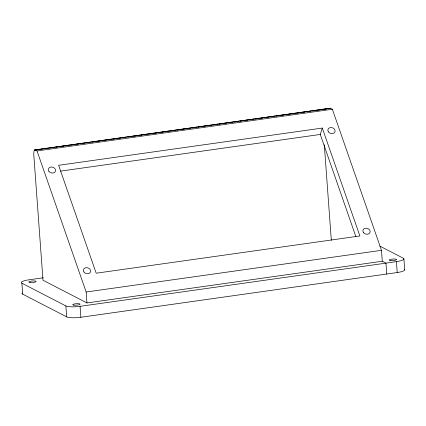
<?xml version="1.0" encoding="UTF-8"?>
<svg xmlns="http://www.w3.org/2000/svg" width="426" height="426" viewBox="0 0 426 426"><rect width="100%" height="100%" fill="white"/><g stroke="black" fill="none" stroke-linecap="round" stroke-linejoin="round"><path stroke-width="0.64" d="M355.896 236.718L320.283 134.451L322.306 128.061L58.618 165.288L96.201 273.204L359.89 235.972L322.306 128.061M382.287 261.25L381.483 250.318L332.355 109.248L330.288 108.225L34.73 149.941L34.016 150.932L33.723 153.813L42.994 280.244L86.952 302.945L382.287 261.25L385.951 263.14L396.414 261.607A11.193 2.268 -4.2 0 0 403.3 258.225L379.854 246.116M22.285 293.008A11.193 2.268 -4.2 0 0 22.7 294.153L66.664 316.859A11.193 2.268 -4.2 0 0 80.871 317.263L397.218 272.539A11.193 2.268 -4.2 0 0 404.487 269.418M34.522 150.053L330.288 108.225M34.33 150.261L36.301 149.979M38.276 149.702L39.591 149.515M40.907 149.329L42.222 149.143M44.197 148.866L45.513 148.679M46.828 148.493L48.143 148.307M50.114 148.03L51.429 147.843M56.035 147.194L57.35 147.007M59.326 146.73L60.641 146.544M61.956 146.358L63.927 146.081M65.242 145.894L66.557 145.708M67.878 145.522L69.848 145.245M71.163 145.058L72.479 144.872M74.454 144.595L75.769 144.409M77.085 144.222L78.4 144.036M80.37 143.759L81.686 143.573M83.006 143.386L84.321 143.2M86.292 142.923L87.607 142.737M92.213 142.087L93.528 141.901M95.499 141.624L96.814 141.437M98.129 141.251L100.105 140.974M101.42 140.788L102.735 140.601M104.711 140.324L106.026 140.138M107.341 139.952L108.657 139.765M110.627 139.488L111.942 139.302M113.257 139.116L114.578 138.929M116.548 138.652L117.864 138.466M119.179 138.28L120.494 138.093M122.47 137.816L123.785 137.63M128.386 136.98L129.706 136.794M131.677 136.512L132.992 136.331M134.307 136.144L136.283 135.862M137.598 135.676L138.913 135.495M140.884 135.212L142.199 135.026M143.514 134.84L144.835 134.659M146.805 134.376L148.12 134.19M149.435 134.009L150.751 133.823M152.726 133.54L154.042 133.354M155.357 133.173L156.672 132.987M158.642 132.704L159.963 132.518M161.933 132.241L163.249 132.055M164.564 131.868L165.879 131.687M167.855 131.405L169.17 131.219M170.485 131.032L172.455 130.755M173.771 130.569L175.091 130.383M177.062 130.106L178.377 129.919M179.692 129.733L181.007 129.547M182.983 129.27L184.298 129.083M185.614 128.897L186.929 128.711M188.899 128.434L190.22 128.247M192.19 127.97L193.505 127.784M194.82 127.598L196.136 127.411M198.111 127.134L199.427 126.948M200.742 126.762L202.057 126.575M204.027 126.298L205.348 126.112M206.663 125.926L208.633 125.649M209.949 125.462L211.264 125.276M213.24 124.999L214.555 124.813M215.87 124.626L217.185 124.44M219.156 124.163L220.476 123.977M221.792 123.79L223.762 123.513M225.077 123.327L226.392 123.141M228.368 122.864L229.683 122.677M230.999 122.491L232.314 122.305M234.284 122.028L235.599 121.841M236.92 121.655L238.235 121.469M240.205 121.192L241.521 121.005M243.496 120.723L244.812 120.542M246.127 120.356L247.442 120.169M249.412 119.892L250.728 119.706M252.048 119.52L253.363 119.333M255.334 119.056L256.649 118.87M257.964 118.684L259.94 118.401M261.255 118.22L262.57 118.034M264.541 117.752L265.856 117.571M267.177 117.384L268.492 117.198M270.462 116.916L271.777 116.735M273.093 116.548L274.408 116.362M276.383 116.08L277.699 115.899M279.669 115.616L280.984 115.43M282.305 115.244L283.62 115.063M285.59 114.78L286.906 114.594M288.221 114.413L290.197 114.131M291.512 113.944L292.827 113.758M294.142 113.577L296.113 113.295M297.433 113.108L298.748 112.922M300.719 112.645L302.034 112.459M303.349 112.272L304.665 112.091M306.64 111.809L307.955 111.623M309.271 111.436L310.586 111.255M312.562 110.973L313.877 110.787M315.847 110.51L317.162 110.323M318.478 110.137L320.453 109.86M321.768 109.674L323.084 109.487M324.399 109.301L326.369 109.024M327.69 108.838L329.005 108.651M34.73 149.941L37.025 150.948L332.355 109.248M60.54 171.124L320.283 134.451M43.255 277.795L28.782 279.839A11.193 2.268 -4.2 0 0 21.896 283.221L22.7 294.153M37.025 150.948L86.153 292.012L381.483 250.318M21.896 283.221L65.86 305.927A11.193 2.268 -4.2 0 0 80.072 306.326L385.951 263.14L386.749 274.072M403.885 258.768L404.689 269.701M396.414 261.607L397.218 272.539M324.303 144.765L331.316 240.259M86.153 292.012L86.952 302.945M80.072 306.326L80.871 317.263M65.86 305.927L66.664 316.859M30.038 282.47A3.696 0.751 -4.2 0 0 36.066 281.618A3.696 0.751 -4.2 0 0 31.236 281.107A3.696 0.751 -4.2 0 0 30.038 282.47M73.996 305.176A3.696 0.751 -4.2 0 0 80.024 304.324A3.696 0.751 -4.2 0 0 75.2 303.813A3.696 0.751 -4.2 0 0 73.996 305.176M390.498 260.536A3.696 0.751 -4.2 0 0 396.526 259.684A3.696 0.751 -4.2 0 0 391.696 259.173A3.696 0.751 -4.2 0 0 390.498 260.536M83.933 271.942A3.696 2.961 17.6 0 0 90.221 272.459A3.696 2.961 17.6 0 0 86.92 267.672A3.696 2.961 17.6 0 0 83.933 271.942M363.442 232.474A3.696 2.961 17.6 0 0 369.731 232.995A3.696 2.961 17.6 0 0 366.429 228.208A3.696 2.961 17.6 0 0 363.442 232.474M328.387 131.82A3.696 2.961 17.6 0 0 334.676 132.337A3.696 2.961 17.6 0 0 331.375 127.55A3.696 2.961 17.6 0 0 328.387 131.82M48.878 171.284A3.696 2.961 17.6 0 0 55.167 171.8A3.696 2.961 17.6 0 0 51.865 167.019A3.696 2.961 17.6 0 0 48.878 171.284"/></g></svg>
